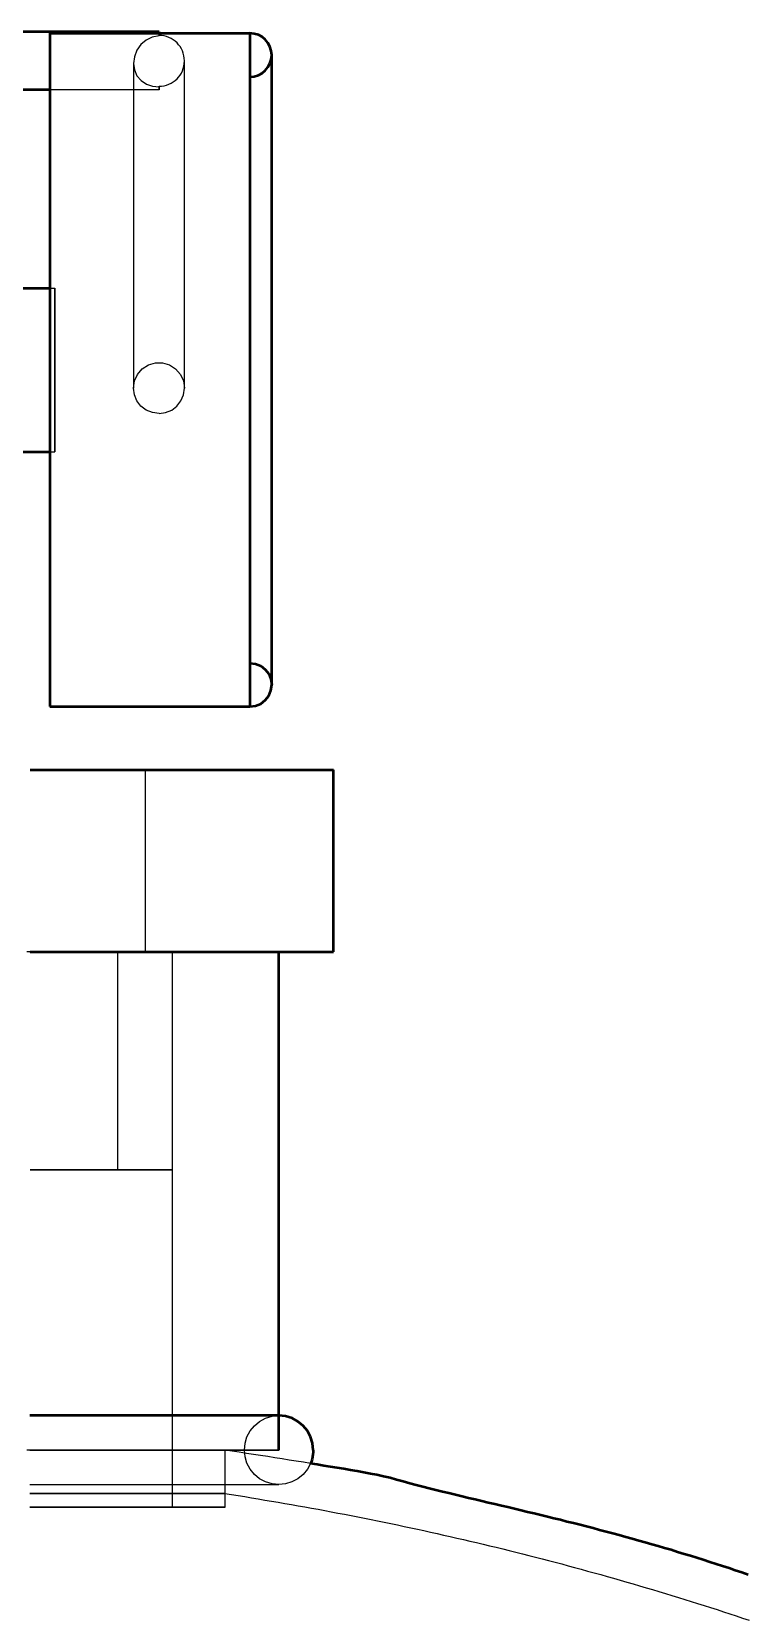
# Model space of a CAD drawing. Header units: millimetres. Extents: x 0 to 594, y 0 to 420.
# Drawn here: x 211.46 to 216.76, y 347.31 to 359.11 of the extents above; entities that cross this region are included whole.
import ezdxf

# ---------------------------------------------------------------- set-up
doc = ezdxf.new("R2010")
doc.units = ezdxf.units.MM
doc.linetypes.add('ISO02-TRAZOS', pattern=[3.75, 3, -0.75])
doc.layers.add('01-VISIBLE', color=7, linetype='CONTINUOUS', lineweight=50)
doc.layers.add('02-OCULTA', color=4, linetype='ISO02-TRAZOS', lineweight=25)

msp = doc.modelspace()

# ---------------------------------------------------------------- linework, layer by layer
at = {"layer": '01-VISIBLE'}
for p, q in [((212.41, 359.107), (211.33, 359.107)), ((211.6, 359.096), (213.085, 359.096)), ((211.6, 358.675), (210.79, 358.675)), ((210.79, 357.204), (211.6, 357.204)), ((210.79, 355.989), (211.6, 355.989)), ((211.6, 354.096), (213.085, 354.096)), ((213.705, 352.276), (213.705, 353.626)), ((213.3, 348.576), (213.3, 352.276))]:
    msp.add_line(p, q, dxfattribs=at)
for points in [[(211.6, 359.096), (211.6, 359.046), (211.6, 358.996), (211.6, 358.946), (211.6, 358.896), (211.6, 358.846), (211.6, 358.796), (211.6, 358.746), (211.6, 358.696), (211.6, 358.646), (211.6, 358.596), (211.6, 358.546), (211.6, 358.496), (211.6, 358.446), (211.6, 358.396), (211.6, 358.346), (211.6, 358.296), (211.6, 358.246), (211.6, 358.196), (211.6, 358.146), (211.6, 358.096), (211.6, 358.046), (211.6, 357.996), (211.6, 357.946), (211.6, 357.896), (211.6, 357.846), (211.6, 357.796), (211.6, 357.746), (211.6, 357.696), (211.6, 357.646), (211.6, 357.596), (211.6, 357.546), (211.6, 357.496), (211.6, 357.446), (211.6, 357.396), (211.6, 357.346), (211.6, 357.296), (211.6, 357.246), (211.6, 357.196), (211.6, 357.146), (211.6, 357.096), (211.6, 357.046), (211.6, 356.996), (211.6, 356.946), (211.6, 356.896), (211.6, 356.846), (211.6, 356.796), (211.6, 356.746), (211.6, 356.696), (211.6, 356.646), (211.6, 356.596), (211.6, 356.546), (211.6, 356.496), (211.6, 356.446), (211.6, 356.396), (211.6, 356.346), (211.6, 356.296), (211.6, 356.246), (211.6, 356.196), (211.6, 356.146), (211.6, 356.096), (211.6, 356.046), (211.6, 355.996), (211.6, 355.946), (211.6, 355.896), (211.6, 355.846), (211.6, 355.796), (211.6, 355.746), (211.6, 355.696), (211.6, 355.646), (211.6, 355.596), (211.6, 355.546), (211.6, 355.496), (211.6, 355.446), (211.6, 355.396), (211.6, 355.346), (211.6, 355.296), (211.6, 355.246), (211.6, 355.196), (211.6, 355.146), (211.6, 355.096), (211.6, 355.046), (211.6, 354.996), (211.6, 354.946), (211.6, 354.896), (211.6, 354.846), (211.6, 354.796), (211.6, 354.746), (211.6, 354.696), (211.6, 354.646), (211.6, 354.596), (211.6, 354.546), (211.6, 354.496), (211.6, 354.446), (211.6, 354.396), (211.6, 354.346), (211.6, 354.296), (211.6, 354.246), (211.6, 354.196), (211.6, 354.146), (211.6, 354.096)], [(212.41, 359.096), (212.41, 359.098), (212.41, 359.1), (212.41, 359.102), (212.41, 359.103), (212.41, 359.105), (212.41, 359.107)], [(212.41, 359.107), (212.41, 359.105), (212.41, 359.103), (212.41, 359.102), (212.41, 359.1), (212.41, 359.098), (212.41, 359.096)], [(213.085, 359.096), (213.085, 359.046), (213.085, 358.996), (213.085, 358.946), (213.085, 358.896), (213.085, 358.846), (213.085, 358.796), (213.085, 358.746), (213.085, 358.696), (213.085, 358.646), (213.085, 358.596), (213.085, 358.546), (213.085, 358.496), (213.085, 358.446), (213.085, 358.396), (213.085, 358.346), (213.085, 358.296), (213.085, 358.246), (213.085, 358.196), (213.085, 358.146), (213.085, 358.096), (213.085, 358.046), (213.085, 357.996), (213.085, 357.946), (213.085, 357.896), (213.085, 357.846), (213.085, 357.796), (213.085, 357.746), (213.085, 357.696), (213.085, 357.646), (213.085, 357.596), (213.085, 357.546), (213.085, 357.496), (213.085, 357.446), (213.085, 357.396), (213.085, 357.346), (213.085, 357.296), (213.085, 357.246), (213.085, 357.196), (213.085, 357.146), (213.085, 357.096), (213.085, 357.046), (213.085, 356.996), (213.085, 356.946), (213.085, 356.896), (213.085, 356.846), (213.085, 356.796), (213.085, 356.746), (213.085, 356.696), (213.085, 356.646), (213.085, 356.596), (213.085, 356.546), (213.085, 356.496), (213.085, 356.446), (213.085, 356.396), (213.085, 356.346), (213.085, 356.296), (213.085, 356.246), (213.085, 356.196), (213.085, 356.146), (213.085, 356.096), (213.085, 356.046), (213.085, 355.996), (213.085, 355.946), (213.085, 355.896), (213.085, 355.846), (213.085, 355.796), (213.085, 355.746), (213.085, 355.696), (213.085, 355.646), (213.085, 355.596), (213.085, 355.546), (213.085, 355.496), (213.085, 355.446), (213.085, 355.396), (213.085, 355.346), (213.085, 355.296), (213.085, 355.246), (213.085, 355.196), (213.085, 355.146), (213.085, 355.096), (213.085, 355.046), (213.085, 354.996), (213.085, 354.946), (213.085, 354.896), (213.085, 354.846), (213.085, 354.796), (213.085, 354.746), (213.085, 354.696), (213.085, 354.646), (213.085, 354.596), (213.085, 354.546), (213.085, 354.496), (213.085, 354.446), (213.085, 354.396), (213.085, 354.346), (213.085, 354.296), (213.085, 354.246), (213.085, 354.196), (213.085, 354.146), (213.085, 354.096)], [(213.247, 354.258), (213.247, 354.308), (213.247, 354.359), (213.247, 354.409), (213.247, 354.459), (213.247, 354.509), (213.247, 354.56), (213.247, 354.61), (213.247, 354.66), (213.247, 354.711), (213.247, 354.761), (213.247, 354.811), (213.247, 354.861), (213.247, 354.912), (213.247, 354.962), (213.247, 355.012), (213.247, 355.063), (213.247, 355.113), (213.247, 355.163), (213.247, 355.213), (213.247, 355.264), (213.247, 355.314), (213.247, 355.364), (213.247, 355.415), (213.247, 355.465), (213.247, 355.515), (213.247, 355.565), (213.247, 355.616), (213.247, 355.666), (213.247, 355.716), (213.247, 355.766), (213.247, 355.817), (213.247, 355.867), (213.247, 355.917), (213.247, 355.968), (213.247, 356.018), (213.247, 356.068), (213.247, 356.118), (213.247, 356.169), (213.247, 356.219), (213.247, 356.269), (213.247, 356.32), (213.247, 356.37), (213.247, 356.42), (213.247, 356.47), (213.247, 356.521), (213.247, 356.571), (213.247, 356.621), (213.247, 356.672), (213.247, 356.722), (213.247, 356.772), (213.247, 356.822), (213.247, 356.873), (213.247, 356.923), (213.247, 356.973), (213.247, 357.023), (213.247, 357.074), (213.247, 357.124), (213.247, 357.174), (213.247, 357.225), (213.247, 357.275), (213.247, 357.325), (213.247, 357.375), (213.247, 357.426), (213.247, 357.476), (213.247, 357.526), (213.247, 357.577), (213.247, 357.627), (213.247, 357.677), (213.247, 357.727), (213.247, 357.778), (213.247, 357.828), (213.247, 357.878), (213.247, 357.928), (213.247, 357.979), (213.247, 358.029), (213.247, 358.079), (213.247, 358.13), (213.247, 358.18), (213.247, 358.23), (213.247, 358.28), (213.247, 358.331), (213.247, 358.381), (213.247, 358.431), (213.247, 358.482), (213.247, 358.532), (213.247, 358.582), (213.247, 358.632), (213.247, 358.683), (213.247, 358.733), (213.247, 358.783), (213.247, 358.834), (213.247, 358.884), (213.247, 358.934)], [(213.247, 354.258), (213.247, 354.308), (213.247, 354.359), (213.247, 354.409), (213.247, 354.459), (213.247, 354.509), (213.247, 354.56), (213.247, 354.61), (213.247, 354.66), (213.247, 354.711), (213.247, 354.761), (213.247, 354.811), (213.247, 354.861), (213.247, 354.912), (213.247, 354.962), (213.247, 355.012), (213.247, 355.063), (213.247, 355.113), (213.247, 355.163), (213.247, 355.213), (213.247, 355.264), (213.247, 355.314), (213.247, 355.364), (213.247, 355.415), (213.247, 355.465), (213.247, 355.515), (213.247, 355.565), (213.247, 355.616), (213.247, 355.666), (213.247, 355.716), (213.247, 355.766), (213.247, 355.817), (213.247, 355.867), (213.247, 355.917), (213.247, 355.968), (213.247, 356.018), (213.247, 356.068), (213.247, 356.118), (213.247, 356.169), (213.247, 356.219), (213.247, 356.269), (213.247, 356.32), (213.247, 356.37), (213.247, 356.42), (213.247, 356.47), (213.247, 356.521), (213.247, 356.571), (213.247, 356.621), (213.247, 356.672), (213.247, 356.722), (213.247, 356.772), (213.247, 356.822), (213.247, 356.873), (213.247, 356.923), (213.247, 356.973), (213.247, 357.023), (213.247, 357.074), (213.247, 357.124), (213.247, 357.174), (213.247, 357.225), (213.247, 357.275), (213.247, 357.325), (213.247, 357.375), (213.247, 357.426), (213.247, 357.476), (213.247, 357.526), (213.247, 357.577), (213.247, 357.627), (213.247, 357.677), (213.247, 357.727), (213.247, 357.778), (213.247, 357.828), (213.247, 357.878), (213.247, 357.928), (213.247, 357.979), (213.247, 358.029), (213.247, 358.079), (213.247, 358.13), (213.247, 358.18), (213.247, 358.23), (213.247, 358.28), (213.247, 358.331), (213.247, 358.381), (213.247, 358.431), (213.247, 358.482), (213.247, 358.532), (213.247, 358.582), (213.247, 358.632), (213.247, 358.683), (213.247, 358.733), (213.247, 358.783), (213.247, 358.834), (213.247, 358.884), (213.247, 358.934)], [(213.085, 354.42), (213.127, 354.415), (213.166, 354.398), (213.199, 354.373), (213.225, 354.339), (213.241, 354.3), (213.247, 354.258)], [(213.085, 354.096), (213.127, 354.102), (213.166, 354.118), (213.199, 354.144), (213.225, 354.177), (213.241, 354.216), (213.247, 354.258)], [(211.452, 353.626), (211.502, 353.626), (211.552, 353.626), (211.602, 353.626), (211.652, 353.626), (211.702, 353.626), (211.752, 353.626), (211.802, 353.626), (211.852, 353.626), (211.902, 353.626), (211.952, 353.626), (212.002, 353.626), (212.052, 353.626), (212.102, 353.626), (212.153, 353.626), (212.203, 353.626), (212.253, 353.626), (212.303, 353.626), (212.353, 353.626), (212.403, 353.626), (212.453, 353.626), (212.503, 353.626), (212.553, 353.626), (212.603, 353.626), (212.653, 353.626), (212.703, 353.626), (212.753, 353.626), (212.803, 353.626), (212.854, 353.626), (212.904, 353.626), (212.954, 353.626), (213.004, 353.626), (213.054, 353.626), (213.104, 353.626), (213.154, 353.626), (213.204, 353.626), (213.254, 353.626), (213.304, 353.626), (213.354, 353.626), (213.404, 353.626), (213.454, 353.626), (213.504, 353.626), (213.555, 353.626), (213.605, 353.626), (213.655, 353.626), (213.705, 353.626)], [(211.452, 352.276), (211.502, 352.276), (211.552, 352.276), (211.602, 352.276), (211.652, 352.276), (211.702, 352.276), (211.752, 352.276), (211.802, 352.276), (211.852, 352.276), (211.902, 352.276), (211.952, 352.276), (212.002, 352.276), (212.052, 352.276), (212.102, 352.276), (212.153, 352.276), (212.203, 352.276), (212.253, 352.276), (212.303, 352.276), (212.353, 352.276), (212.403, 352.276), (212.453, 352.276), (212.503, 352.276), (212.553, 352.276), (212.603, 352.276), (212.653, 352.276), (212.703, 352.276), (212.753, 352.276), (212.803, 352.276), (212.854, 352.276), (212.904, 352.276), (212.954, 352.276), (213.004, 352.276), (213.054, 352.276), (213.104, 352.276), (213.154, 352.276), (213.204, 352.276), (213.254, 352.276), (213.304, 352.276), (213.354, 352.276), (213.404, 352.276), (213.454, 352.276), (213.504, 352.276), (213.555, 352.276), (213.605, 352.276), (213.655, 352.276), (213.705, 352.276)], [(213.3, 348.832), (213.25, 348.832), (213.2, 348.832), (213.15, 348.832), (213.1, 348.832), (213.05, 348.832), (213, 348.832), (212.95, 348.832), (212.9, 348.832), (212.85, 348.832), (212.8, 348.832), (212.75, 348.832), (212.7, 348.832), (212.65, 348.832), (212.6, 348.832), (212.55, 348.832), (212.5, 348.832), (212.45, 348.832), (212.4, 348.832), (212.35, 348.832), (212.3, 348.832), (212.25, 348.832), (212.2, 348.832), (212.15, 348.832), (212.1, 348.832), (212.05, 348.832), (212, 348.832), (211.95, 348.832), (211.9, 348.832), (211.85, 348.832), (211.8, 348.832), (211.75, 348.832), (211.7, 348.832), (211.65, 348.832), (211.6, 348.832), (211.55, 348.832), (211.5, 348.832), (211.45, 348.832)], [(213.556, 348.576), (213.551, 348.626), (213.536, 348.674), (213.513, 348.718), (213.481, 348.757), (213.442, 348.789), (213.398, 348.813), (213.35, 348.827), (213.3, 348.832)], [(213.556, 348.576), (213.555, 348.559), (213.553, 348.542), (213.551, 348.525), (213.547, 348.509), (213.542, 348.492), (213.536, 348.476)], [(216.786, 347.65), (216.739, 347.666), (216.691, 347.682), (216.644, 347.698), (216.596, 347.713), (216.549, 347.729), (216.501, 347.744), (216.453, 347.76), (216.406, 347.775), (216.358, 347.79), (216.31, 347.804), (216.262, 347.819), (216.214, 347.834), (216.166, 347.848), (216.118, 347.862), (216.07, 347.876), (216.022, 347.89), (215.973, 347.903), (215.925, 347.917), (215.877, 347.93), (215.828, 347.944), (215.78, 347.957), (215.732, 347.97), (215.683, 347.982), (215.635, 347.995), (215.586, 348.008), (215.538, 348.02), (215.489, 348.032), (215.44, 348.044), (215.392, 348.057), (215.343, 348.069), (215.295, 348.081), (215.246, 348.092), (215.197, 348.104), (215.148, 348.116), (215.1, 348.128), (215.051, 348.139), (215.002, 348.151), (214.953, 348.162), (214.905, 348.174), (214.856, 348.185), (214.807, 348.197), (214.758, 348.208), (214.71, 348.22), (214.661, 348.232), (214.612, 348.243), (214.563, 348.255), (214.515, 348.267), (214.466, 348.278), (214.417, 348.29), (214.369, 348.302), (214.32, 348.315), (214.272, 348.328), (214.224, 348.342), (214.175, 348.356), (214.127, 348.369), (214.078, 348.38), (214.029, 348.391), (213.98, 348.4), (213.931, 348.41), (213.881, 348.419), (213.832, 348.427), (213.783, 348.436), (213.733, 348.444), (213.684, 348.452), (213.634, 348.46), (213.585, 348.468), (213.536, 348.476)]]:
    msp.add_lwpolyline(points, dxfattribs=at)
msp.add_arc((213.085, 358.934), 0.162, -90, 90, dxfattribs=at)
at = {"layer": '02-OCULTA'}
for p, q in [((212.41, 358.675), (211.6, 358.675)), ((211.6, 357.204), (211.635, 357.204)), ((211.6, 355.989), (211.635, 355.989)), ((212.31, 352.276), (212.31, 353.626)), ((212.105, 350.656), (212.105, 352.276)), ((212.51, 348.153), (212.51, 352.276)), ((212.51, 350.656), (212.51, 352.276)), ((212.9, 348.576), (212.9, 348.253)), ((212.901, 348.153), (212.901, 348.576))]:
    msp.add_line(p, q, dxfattribs=at)
for points in [[(211.6, 354.096), (211.6, 354.146), (211.6, 354.196), (211.6, 354.246), (211.6, 354.296), (211.6, 354.346), (211.6, 354.396), (211.6, 354.446), (211.6, 354.496), (211.6, 354.546), (211.6, 354.596), (211.6, 354.646), (211.6, 354.696), (211.6, 354.746), (211.6, 354.796), (211.6, 354.846), (211.6, 354.896), (211.6, 354.946), (211.6, 354.996), (211.6, 355.046), (211.6, 355.096), (211.6, 355.146), (211.6, 355.196), (211.6, 355.246), (211.6, 355.296), (211.6, 355.346), (211.6, 355.396), (211.6, 355.446), (211.6, 355.496), (211.6, 355.546), (211.6, 355.596), (211.6, 355.646), (211.6, 355.696), (211.6, 355.746), (211.6, 355.796), (211.6, 355.846), (211.6, 355.896), (211.6, 355.946), (211.6, 355.996), (211.6, 356.046), (211.6, 356.096), (211.6, 356.146), (211.6, 356.196), (211.6, 356.246), (211.6, 356.296), (211.6, 356.346), (211.6, 356.396), (211.6, 356.446), (211.6, 356.496), (211.6, 356.546), (211.6, 356.596), (211.6, 356.646), (211.6, 356.696), (211.6, 356.746), (211.6, 356.796), (211.6, 356.846), (211.6, 356.896), (211.6, 356.946), (211.6, 356.996), (211.6, 357.046), (211.6, 357.096), (211.6, 357.146), (211.6, 357.196), (211.6, 357.246), (211.6, 357.296), (211.6, 357.346), (211.6, 357.396), (211.6, 357.446), (211.6, 357.496), (211.6, 357.546), (211.6, 357.596), (211.6, 357.646), (211.6, 357.696), (211.6, 357.746), (211.6, 357.796), (211.6, 357.846), (211.6, 357.896), (211.6, 357.946), (211.6, 357.996), (211.6, 358.046), (211.6, 358.096), (211.6, 358.146), (211.6, 358.196), (211.6, 358.246), (211.6, 358.296), (211.6, 358.346), (211.6, 358.396), (211.6, 358.446), (211.6, 358.496), (211.6, 358.546), (211.6, 358.596), (211.6, 358.646), (211.6, 358.696), (211.6, 358.746), (211.6, 358.796), (211.6, 358.846), (211.6, 358.896), (211.6, 358.946), (211.6, 358.996), (211.6, 359.046), (211.6, 359.096)], [(212.41, 359.076), (212.359, 359.068), (212.314, 359.045), (212.275, 359.012), (212.246, 358.97), (212.227, 358.922), (212.221, 358.872)], [(212.41, 359.076), (212.359, 359.068), (212.314, 359.045), (212.275, 359.012), (212.246, 358.97), (212.227, 358.922), (212.221, 358.872)], [(212.41, 359.076), (212.41, 359.079), (212.41, 359.082), (212.41, 359.086), (212.41, 359.089), (212.41, 359.093), (212.41, 359.096)], [(212.41, 359.096), (212.41, 359.093), (212.41, 359.089), (212.41, 359.086), (212.41, 359.082), (212.41, 359.079), (212.41, 359.076)], [(212.41, 359.076), (212.41, 359.076), (212.41, 359.077), (212.41, 359.078), (212.41, 359.079), (212.41, 359.079), (212.41, 359.08)], [(212.41, 359.08), (212.41, 359.079), (212.41, 359.079), (212.41, 359.078), (212.41, 359.077), (212.41, 359.076), (212.41, 359.076)], [(213.085, 354.096), (213.085, 354.146), (213.085, 354.196), (213.085, 354.246), (213.085, 354.296), (213.085, 354.346), (213.085, 354.396), (213.085, 354.446), (213.085, 354.496), (213.085, 354.546), (213.085, 354.596), (213.085, 354.646), (213.085, 354.696), (213.085, 354.746), (213.085, 354.796), (213.085, 354.846), (213.085, 354.896), (213.085, 354.946), (213.085, 354.996), (213.085, 355.046), (213.085, 355.096), (213.085, 355.146), (213.085, 355.196), (213.085, 355.246), (213.085, 355.296), (213.085, 355.346), (213.085, 355.396), (213.085, 355.446), (213.085, 355.496), (213.085, 355.546), (213.085, 355.596), (213.085, 355.646), (213.085, 355.696), (213.085, 355.746), (213.085, 355.796), (213.085, 355.846), (213.085, 355.896), (213.085, 355.946), (213.085, 355.996), (213.085, 356.046), (213.085, 356.096), (213.085, 356.146), (213.085, 356.196), (213.085, 356.246), (213.085, 356.296), (213.085, 356.346), (213.085, 356.396), (213.085, 356.446), (213.085, 356.496), (213.085, 356.546), (213.085, 356.596), (213.085, 356.646), (213.085, 356.696), (213.085, 356.746), (213.085, 356.796), (213.085, 356.846), (213.085, 356.896), (213.085, 356.946), (213.085, 356.996), (213.085, 357.046), (213.085, 357.096), (213.085, 357.146), (213.085, 357.196), (213.085, 357.246), (213.085, 357.296), (213.085, 357.346), (213.085, 357.396), (213.085, 357.446), (213.085, 357.496), (213.085, 357.546), (213.085, 357.596), (213.085, 357.646), (213.085, 357.696), (213.085, 357.746), (213.085, 357.796), (213.085, 357.846), (213.085, 357.896), (213.085, 357.946), (213.085, 357.996), (213.085, 358.046), (213.085, 358.096), (213.085, 358.146), (213.085, 358.196), (213.085, 358.246), (213.085, 358.296), (213.085, 358.346), (213.085, 358.396), (213.085, 358.446), (213.085, 358.496), (213.085, 358.546), (213.085, 358.596), (213.085, 358.646), (213.085, 358.696), (213.085, 358.746), (213.085, 358.796), (213.085, 358.846), (213.085, 358.896), (213.085, 358.946), (213.085, 358.996), (213.085, 359.046), (213.085, 359.096)], [(212.221, 358.872), (212.227, 358.825), (212.246, 358.781), (212.277, 358.745), (212.317, 358.718), (212.362, 358.703), (212.41, 358.698)], [(212.221, 358.872), (212.227, 358.825), (212.246, 358.781), (212.277, 358.745), (212.317, 358.718), (212.362, 358.703), (212.41, 358.698)], [(212.221, 358.872), (212.221, 358.822), (212.221, 358.771), (212.221, 358.721), (212.221, 358.671), (212.221, 358.621), (212.221, 358.571), (212.221, 358.52), (212.221, 358.47), (212.221, 358.42), (212.221, 358.37), (212.221, 358.319), (212.221, 358.269), (212.221, 358.219), (212.221, 358.169), (212.221, 358.119), (212.221, 358.068), (212.221, 358.018), (212.221, 357.968), (212.221, 357.918), (212.221, 357.867), (212.221, 357.817), (212.221, 357.767), (212.221, 357.717), (212.221, 357.666), (212.221, 357.616), (212.221, 357.566), (212.221, 357.516), (212.221, 357.466), (212.221, 357.415), (212.221, 357.365), (212.221, 357.315), (212.221, 357.265), (212.221, 357.214), (212.221, 357.164), (212.221, 357.114), (212.221, 357.064), (212.221, 357.014), (212.221, 356.963), (212.221, 356.913), (212.221, 356.863), (212.221, 356.813), (212.221, 356.762), (212.221, 356.712), (212.221, 356.662), (212.221, 356.612), (212.221, 356.562), (212.221, 356.511), (212.221, 356.461)], [(212.221, 358.872), (212.221, 358.822), (212.221, 358.771), (212.221, 358.721), (212.221, 358.671), (212.221, 358.621), (212.221, 358.571), (212.221, 358.52), (212.221, 358.47), (212.221, 358.42), (212.221, 358.37), (212.221, 358.319), (212.221, 358.269), (212.221, 358.219), (212.221, 358.169), (212.221, 358.119), (212.221, 358.068), (212.221, 358.018), (212.221, 357.968), (212.221, 357.918), (212.221, 357.867), (212.221, 357.817), (212.221, 357.767), (212.221, 357.717), (212.221, 357.666), (212.221, 357.616), (212.221, 357.566), (212.221, 357.516), (212.221, 357.466), (212.221, 357.415), (212.221, 357.365), (212.221, 357.315), (212.221, 357.265), (212.221, 357.214), (212.221, 357.164), (212.221, 357.114), (212.221, 357.064), (212.221, 357.014), (212.221, 356.963), (212.221, 356.913), (212.221, 356.863), (212.221, 356.813), (212.221, 356.762), (212.221, 356.712), (212.221, 356.662), (212.221, 356.612), (212.221, 356.562), (212.221, 356.511), (212.221, 356.461)], [(212.599, 356.461), (212.599, 356.512), (212.599, 356.562), (212.599, 356.613), (212.599, 356.664), (212.599, 356.714), (212.599, 356.765), (212.599, 356.815), (212.599, 356.866), (212.599, 356.917), (212.599, 356.967), (212.599, 357.018), (212.599, 357.069), (212.599, 357.119), (212.599, 357.17), (212.599, 357.22), (212.599, 357.271), (212.599, 357.322), (212.599, 357.372), (212.599, 357.423), (212.599, 357.474), (212.599, 357.524), (212.599, 357.575), (212.599, 357.625), (212.599, 357.676), (212.599, 357.727), (212.599, 357.777), (212.599, 357.828), (212.599, 357.879), (212.599, 357.929), (212.599, 357.98), (212.599, 358.03), (212.599, 358.081), (212.599, 358.132), (212.599, 358.182), (212.599, 358.233), (212.599, 358.284), (212.599, 358.334), (212.599, 358.385), (212.599, 358.435), (212.599, 358.486), (212.599, 358.537), (212.599, 358.587), (212.599, 358.638), (212.599, 358.689), (212.599, 358.739), (212.599, 358.79), (212.599, 358.84), (212.599, 358.891)], [(212.599, 356.461), (212.599, 356.512), (212.599, 356.562), (212.599, 356.613), (212.599, 356.664), (212.599, 356.714), (212.599, 356.765), (212.599, 356.815), (212.599, 356.866), (212.599, 356.917), (212.599, 356.967), (212.599, 357.018), (212.599, 357.069), (212.599, 357.119), (212.599, 357.17), (212.599, 357.22), (212.599, 357.271), (212.599, 357.322), (212.599, 357.372), (212.599, 357.423), (212.599, 357.474), (212.599, 357.524), (212.599, 357.575), (212.599, 357.625), (212.599, 357.676), (212.599, 357.727), (212.599, 357.777), (212.599, 357.828), (212.599, 357.879), (212.599, 357.929), (212.599, 357.98), (212.599, 358.03), (212.599, 358.081), (212.599, 358.132), (212.599, 358.182), (212.599, 358.233), (212.599, 358.284), (212.599, 358.334), (212.599, 358.385), (212.599, 358.435), (212.599, 358.486), (212.599, 358.537), (212.599, 358.587), (212.599, 358.638), (212.599, 358.689), (212.599, 358.739), (212.599, 358.79), (212.599, 358.84), (212.599, 358.891)], [(212.41, 358.698), (212.41, 358.698), (212.41, 358.699), (212.41, 358.7), (212.41, 358.701), (212.41, 358.701), (212.41, 358.702)], [(212.41, 358.702), (212.41, 358.701), (212.41, 358.701), (212.41, 358.7), (212.41, 358.699), (212.41, 358.698), (212.41, 358.698)], [(212.41, 358.698), (212.41, 358.694), (212.41, 358.69), (212.41, 358.686), (212.41, 358.683), (212.41, 358.679), (212.41, 358.675)], [(212.41, 358.675), (212.41, 358.679), (212.41, 358.683), (212.41, 358.686), (212.41, 358.69), (212.41, 358.694), (212.41, 358.698)], [(213.085, 358.772), (213.085, 358.722), (213.085, 358.672), (213.085, 358.622), (213.085, 358.572), (213.085, 358.522), (213.085, 358.472), (213.085, 358.422), (213.085, 358.372), (213.085, 358.322), (213.085, 358.272), (213.085, 358.222), (213.085, 358.172), (213.085, 358.122), (213.085, 358.072), (213.085, 358.022), (213.085, 357.972), (213.085, 357.922), (213.085, 357.872), (213.085, 357.822), (213.085, 357.772), (213.085, 357.722), (213.085, 357.672), (213.085, 357.622), (213.085, 357.572), (213.085, 357.522), (213.085, 357.471), (213.085, 357.421), (213.085, 357.371), (213.085, 357.321), (213.085, 357.271), (213.085, 357.221), (213.085, 357.171), (213.085, 357.121), (213.085, 357.071), (213.085, 357.021), (213.085, 356.971), (213.085, 356.921), (213.085, 356.871), (213.085, 356.821), (213.085, 356.771), (213.085, 356.721), (213.085, 356.671), (213.085, 356.621), (213.085, 356.571), (213.085, 356.521), (213.085, 356.471), (213.085, 356.421), (213.085, 356.371), (213.085, 356.321), (213.085, 356.271), (213.085, 356.221), (213.085, 356.171), (213.085, 356.121), (213.085, 356.071), (213.085, 356.021), (213.085, 355.971), (213.085, 355.921), (213.085, 355.871), (213.085, 355.821), (213.085, 355.771), (213.085, 355.721), (213.085, 355.671), (213.085, 355.621), (213.085, 355.571), (213.085, 355.521), (213.085, 355.471), (213.085, 355.421), (213.085, 355.371), (213.085, 355.321), (213.085, 355.27), (213.085, 355.22), (213.085, 355.17), (213.085, 355.12), (213.085, 355.07), (213.085, 355.02), (213.085, 354.97), (213.085, 354.92), (213.085, 354.87), (213.085, 354.82), (213.085, 354.77), (213.085, 354.72), (213.085, 354.67), (213.085, 354.62), (213.085, 354.57), (213.085, 354.52), (213.085, 354.47), (213.085, 354.42)], [(213.085, 354.42), (213.085, 354.47), (213.085, 354.52), (213.085, 354.57), (213.085, 354.62), (213.085, 354.67), (213.085, 354.72), (213.085, 354.77), (213.085, 354.82), (213.085, 354.87), (213.085, 354.92), (213.085, 354.97), (213.085, 355.02), (213.085, 355.07), (213.085, 355.12), (213.085, 355.17), (213.085, 355.22), (213.085, 355.27), (213.085, 355.321), (213.085, 355.371), (213.085, 355.421), (213.085, 355.471), (213.085, 355.521), (213.085, 355.571), (213.085, 355.621), (213.085, 355.671), (213.085, 355.721), (213.085, 355.771), (213.085, 355.821), (213.085, 355.871), (213.085, 355.921), (213.085, 355.971), (213.085, 356.021), (213.085, 356.071), (213.085, 356.121), (213.085, 356.171), (213.085, 356.221), (213.085, 356.271), (213.085, 356.321), (213.085, 356.371), (213.085, 356.421), (213.085, 356.471), (213.085, 356.521), (213.085, 356.571), (213.085, 356.621), (213.085, 356.671), (213.085, 356.721), (213.085, 356.771), (213.085, 356.821), (213.085, 356.871), (213.085, 356.921), (213.085, 356.971), (213.085, 357.021), (213.085, 357.071), (213.085, 357.121), (213.085, 357.171), (213.085, 357.221), (213.085, 357.271), (213.085, 357.321), (213.085, 357.371), (213.085, 357.421), (213.085, 357.471), (213.085, 357.522), (213.085, 357.572), (213.085, 357.622), (213.085, 357.672), (213.085, 357.722), (213.085, 357.772), (213.085, 357.822), (213.085, 357.872), (213.085, 357.922), (213.085, 357.972), (213.085, 358.022), (213.085, 358.072), (213.085, 358.122), (213.085, 358.172), (213.085, 358.222), (213.085, 358.272), (213.085, 358.322), (213.085, 358.372), (213.085, 358.422), (213.085, 358.472), (213.085, 358.522), (213.085, 358.572), (213.085, 358.622), (213.085, 358.672), (213.085, 358.722), (213.085, 358.772)], [(211.635, 355.989), (211.635, 356.039), (211.635, 356.09), (211.635, 356.14), (211.635, 356.191), (211.635, 356.242), (211.635, 356.292), (211.635, 356.343), (211.635, 356.394), (211.635, 356.444), (211.635, 356.495), (211.635, 356.545), (211.635, 356.596), (211.635, 356.647), (211.635, 356.697), (211.635, 356.748), (211.635, 356.799), (211.635, 356.849), (211.635, 356.9), (211.635, 356.95), (211.635, 357.001), (211.635, 357.052), (211.635, 357.102), (211.635, 357.153), (211.635, 357.204)], [(211.635, 357.204), (211.635, 357.153), (211.635, 357.102), (211.635, 357.052), (211.635, 357.001), (211.635, 356.95), (211.635, 356.9), (211.635, 356.849), (211.635, 356.799), (211.635, 356.748), (211.635, 356.697), (211.635, 356.647), (211.635, 356.596), (211.635, 356.545), (211.635, 356.495), (211.635, 356.444), (211.635, 356.394), (211.635, 356.343), (211.635, 356.292), (211.635, 356.242), (211.635, 356.191), (211.635, 356.14), (211.635, 356.09), (211.635, 356.039), (211.635, 355.989)], [(212.221, 356.461), (212.228, 356.514), (212.251, 356.563), (212.286, 356.604), (212.331, 356.633), (212.383, 356.648), (212.437, 356.648), (212.488, 356.633), (212.533, 356.604), (212.569, 356.563), (212.591, 356.514), (212.599, 356.461)], [(212.41, 356.272), (212.361, 356.279), (212.315, 356.297), (212.276, 356.327), (212.246, 356.367), (212.227, 356.412), (212.221, 356.461)], [(212.41, 356.272), (212.459, 356.279), (212.504, 356.297), (212.543, 356.327), (212.573, 356.367), (212.592, 356.412), (212.599, 356.461)], [(213.705, 353.626), (213.655, 353.626), (213.605, 353.626), (213.555, 353.626), (213.505, 353.626), (213.454, 353.626), (213.404, 353.626), (213.354, 353.626), (213.304, 353.626), (213.254, 353.626), (213.204, 353.626), (213.154, 353.626), (213.104, 353.626), (213.054, 353.626), (213.004, 353.626), (212.954, 353.626), (212.904, 353.626), (212.854, 353.626), (212.804, 353.626), (212.754, 353.626), (212.704, 353.626), (212.654, 353.626), (212.604, 353.626), (212.554, 353.626), (212.503, 353.626), (212.453, 353.626), (212.403, 353.626), (212.353, 353.626), (212.303, 353.626), (212.253, 353.626), (212.203, 353.626), (212.153, 353.626), (212.103, 353.626), (212.053, 353.626), (212.003, 353.626), (211.953, 353.626), (211.903, 353.626), (211.853, 353.626), (211.803, 353.626), (211.753, 353.626), (211.703, 353.626), (211.653, 353.626), (211.603, 353.626), (211.552, 353.626), (211.502, 353.626), (211.452, 353.626)], [(211.457, 353.626), (211.507, 353.626), (211.558, 353.626), (211.608, 353.626), (211.658, 353.626), (211.708, 353.626), (211.758, 353.626), (211.808, 353.626), (211.858, 353.626), (211.909, 353.626), (211.959, 353.626), (212.009, 353.626), (212.059, 353.626), (212.109, 353.626), (212.159, 353.626), (212.209, 353.626), (212.26, 353.626), (212.31, 353.626)], [(212.31, 353.626), (212.26, 353.626), (212.209, 353.626), (212.159, 353.626), (212.109, 353.626), (212.059, 353.626), (212.009, 353.626), (211.959, 353.626), (211.909, 353.626), (211.858, 353.626), (211.808, 353.626), (211.758, 353.626), (211.708, 353.626), (211.658, 353.626), (211.608, 353.626), (211.558, 353.626), (211.507, 353.626), (211.457, 353.626)], [(213.3, 352.276), (213.249, 352.276), (213.199, 352.276), (213.148, 352.276), (213.097, 352.276), (213.047, 352.276), (212.996, 352.276), (212.946, 352.276), (212.895, 352.276), (212.845, 352.276), (212.794, 352.276), (212.743, 352.276), (212.693, 352.276), (212.642, 352.276), (212.592, 352.276), (212.541, 352.276), (212.491, 352.276), (212.44, 352.276), (212.389, 352.276), (212.339, 352.276), (212.288, 352.276), (212.238, 352.276), (212.187, 352.276), (212.136, 352.276), (212.086, 352.276), (212.035, 352.276), (211.985, 352.276), (211.934, 352.276), (211.884, 352.276), (211.833, 352.276), (211.782, 352.276), (211.732, 352.276), (211.681, 352.276), (211.631, 352.276), (211.58, 352.276), (211.53, 352.276), (211.479, 352.276), (211.428, 352.276)], [(211.45, 352.276), (211.5, 352.276), (211.55, 352.276), (211.6, 352.276), (211.65, 352.276), (211.7, 352.276), (211.75, 352.276), (211.8, 352.276), (211.85, 352.276), (211.9, 352.276), (211.95, 352.276), (212, 352.276), (212.05, 352.276), (212.1, 352.276), (212.15, 352.276), (212.2, 352.276), (212.25, 352.276), (212.3, 352.276), (212.35, 352.276), (212.4, 352.276), (212.45, 352.276), (212.5, 352.276), (212.55, 352.276), (212.6, 352.276), (212.65, 352.276), (212.7, 352.276), (212.75, 352.276), (212.8, 352.276), (212.85, 352.276), (212.9, 352.276), (212.95, 352.276), (213, 352.276), (213.05, 352.276), (213.1, 352.276), (213.15, 352.276), (213.2, 352.276), (213.25, 352.276), (213.3, 352.276)], [(213.705, 352.276), (213.655, 352.276), (213.605, 352.276), (213.555, 352.276), (213.505, 352.276), (213.454, 352.276), (213.404, 352.276), (213.354, 352.276), (213.304, 352.276), (213.254, 352.276), (213.204, 352.276), (213.154, 352.276), (213.104, 352.276), (213.054, 352.276), (213.004, 352.276), (212.954, 352.276), (212.904, 352.276), (212.854, 352.276), (212.804, 352.276), (212.754, 352.276), (212.704, 352.276), (212.654, 352.276), (212.604, 352.276), (212.554, 352.276), (212.503, 352.276), (212.453, 352.276), (212.403, 352.276), (212.353, 352.276), (212.303, 352.276), (212.253, 352.276), (212.203, 352.276), (212.153, 352.276), (212.103, 352.276), (212.053, 352.276), (212.003, 352.276), (211.953, 352.276), (211.903, 352.276), (211.853, 352.276), (211.803, 352.276), (211.753, 352.276), (211.703, 352.276), (211.653, 352.276), (211.603, 352.276), (211.552, 352.276), (211.502, 352.276), (211.452, 352.276)], [(211.454, 352.276), (211.504, 352.276), (211.554, 352.276), (211.604, 352.276), (211.654, 352.276), (211.704, 352.276), (211.754, 352.276), (211.804, 352.276), (211.854, 352.276), (211.904, 352.276), (211.954, 352.276), (212.005, 352.276), (212.055, 352.276), (212.105, 352.276)], [(212.105, 352.276), (212.055, 352.276), (212.005, 352.276), (211.954, 352.276), (211.904, 352.276), (211.854, 352.276), (211.804, 352.276), (211.754, 352.276), (211.704, 352.276), (211.654, 352.276), (211.604, 352.276), (211.554, 352.276), (211.504, 352.276), (211.454, 352.276)], [(211.457, 352.276), (211.507, 352.276), (211.557, 352.276), (211.607, 352.276), (211.657, 352.276), (211.707, 352.276), (211.758, 352.276), (211.808, 352.276), (211.858, 352.276), (211.908, 352.276), (211.958, 352.276), (212.008, 352.276), (212.058, 352.276), (212.109, 352.276), (212.159, 352.276), (212.209, 352.276), (212.259, 352.276), (212.309, 352.276), (212.359, 352.276), (212.409, 352.276), (212.46, 352.276), (212.51, 352.276)], [(212.51, 352.276), (212.46, 352.276), (212.409, 352.276), (212.359, 352.276), (212.309, 352.276), (212.259, 352.276), (212.209, 352.276), (212.159, 352.276), (212.109, 352.276), (212.058, 352.276), (212.008, 352.276), (211.958, 352.276), (211.908, 352.276), (211.858, 352.276), (211.808, 352.276), (211.758, 352.276), (211.707, 352.276), (211.657, 352.276), (211.607, 352.276), (211.557, 352.276), (211.507, 352.276), (211.457, 352.276)], [(211.457, 352.276), (211.507, 352.276), (211.558, 352.276), (211.608, 352.276), (211.658, 352.276), (211.708, 352.276), (211.758, 352.276), (211.808, 352.276), (211.858, 352.276), (211.909, 352.276), (211.959, 352.276), (212.009, 352.276), (212.059, 352.276), (212.109, 352.276), (212.159, 352.276), (212.209, 352.276), (212.26, 352.276), (212.31, 352.276)], [(212.31, 352.276), (212.26, 352.276), (212.209, 352.276), (212.159, 352.276), (212.109, 352.276), (212.059, 352.276), (212.009, 352.276), (211.959, 352.276), (211.909, 352.276), (211.858, 352.276), (211.808, 352.276), (211.758, 352.276), (211.708, 352.276), (211.658, 352.276), (211.608, 352.276), (211.558, 352.276), (211.507, 352.276), (211.457, 352.276)], [(211.457, 352.276), (211.507, 352.276), (211.557, 352.276), (211.607, 352.276), (211.657, 352.276), (211.707, 352.276), (211.758, 352.276), (211.808, 352.276), (211.858, 352.276), (211.908, 352.276), (211.958, 352.276), (212.008, 352.276), (212.058, 352.276), (212.109, 352.276), (212.159, 352.276), (212.209, 352.276), (212.259, 352.276), (212.309, 352.276), (212.359, 352.276), (212.409, 352.276), (212.46, 352.276), (212.51, 352.276)], [(212.51, 352.276), (212.46, 352.276), (212.409, 352.276), (212.359, 352.276), (212.309, 352.276), (212.259, 352.276), (212.209, 352.276), (212.159, 352.276), (212.109, 352.276), (212.058, 352.276), (212.008, 352.276), (211.958, 352.276), (211.908, 352.276), (211.858, 352.276), (211.808, 352.276), (211.758, 352.276), (211.707, 352.276), (211.657, 352.276), (211.607, 352.276), (211.557, 352.276), (211.507, 352.276), (211.457, 352.276)], [(211.454, 350.656), (211.504, 350.656), (211.554, 350.656), (211.604, 350.656), (211.654, 350.656), (211.704, 350.656), (211.754, 350.656), (211.804, 350.656), (211.854, 350.656), (211.904, 350.656), (211.954, 350.656), (212.005, 350.656), (212.055, 350.656), (212.105, 350.656)], [(212.105, 350.656), (212.055, 350.656), (212.005, 350.656), (211.954, 350.656), (211.904, 350.656), (211.854, 350.656), (211.804, 350.656), (211.754, 350.656), (211.704, 350.656), (211.654, 350.656), (211.604, 350.656), (211.554, 350.656), (211.504, 350.656), (211.454, 350.656)], [(211.457, 350.656), (211.507, 350.656), (211.557, 350.656), (211.607, 350.656), (211.657, 350.656), (211.707, 350.656), (211.758, 350.656), (211.808, 350.656), (211.858, 350.656), (211.908, 350.656), (211.958, 350.656), (212.008, 350.656), (212.058, 350.656), (212.109, 350.656), (212.159, 350.656), (212.209, 350.656), (212.259, 350.656), (212.309, 350.656), (212.359, 350.656), (212.409, 350.656), (212.46, 350.656), (212.51, 350.656)], [(212.51, 350.656), (212.46, 350.656), (212.409, 350.656), (212.359, 350.656), (212.309, 350.656), (212.259, 350.656), (212.209, 350.656), (212.159, 350.656), (212.109, 350.656), (212.058, 350.656), (212.008, 350.656), (211.958, 350.656), (211.908, 350.656), (211.858, 350.656), (211.808, 350.656), (211.758, 350.656), (211.707, 350.656), (211.657, 350.656), (211.607, 350.656), (211.557, 350.656), (211.507, 350.656), (211.457, 350.656)], [(211.45, 348.832), (211.5, 348.832), (211.55, 348.832), (211.6, 348.832), (211.65, 348.832), (211.7, 348.832), (211.75, 348.832), (211.8, 348.832), (211.85, 348.832), (211.9, 348.832), (211.95, 348.832), (212, 348.832), (212.05, 348.832), (212.1, 348.832), (212.15, 348.832), (212.2, 348.832), (212.25, 348.832), (212.3, 348.832), (212.35, 348.832), (212.4, 348.832), (212.45, 348.832), (212.5, 348.832), (212.55, 348.832), (212.6, 348.832), (212.65, 348.832), (212.7, 348.832), (212.75, 348.832), (212.8, 348.832), (212.85, 348.832), (212.9, 348.832), (212.95, 348.832), (213, 348.832), (213.05, 348.832), (213.1, 348.832), (213.15, 348.832), (213.2, 348.832), (213.25, 348.832), (213.3, 348.832)], [(213.3, 348.32), (213.25, 348.325), (213.202, 348.34), (213.157, 348.363), (213.119, 348.395), (213.087, 348.434), (213.063, 348.478), (213.049, 348.526), (213.044, 348.576), (213.049, 348.626), (213.063, 348.674), (213.087, 348.718), (213.119, 348.757), (213.157, 348.789), (213.202, 348.813), (213.25, 348.827), (213.3, 348.832)], [(213.3, 348.576), (213.249, 348.576), (213.199, 348.576), (213.148, 348.576), (213.097, 348.576), (213.047, 348.576), (212.996, 348.576), (212.946, 348.576), (212.895, 348.576), (212.845, 348.576), (212.794, 348.576), (212.743, 348.576), (212.693, 348.576), (212.642, 348.576), (212.592, 348.576), (212.541, 348.576), (212.491, 348.576), (212.44, 348.576), (212.389, 348.576), (212.339, 348.576), (212.288, 348.576), (212.238, 348.576), (212.187, 348.576), (212.136, 348.576), (212.086, 348.576), (212.035, 348.576), (211.985, 348.576), (211.934, 348.576), (211.884, 348.576), (211.833, 348.576), (211.782, 348.576), (211.732, 348.576), (211.681, 348.576), (211.631, 348.576), (211.58, 348.576), (211.53, 348.576), (211.479, 348.576), (211.428, 348.576)], [(211.45, 348.576), (211.5, 348.576), (211.55, 348.576), (211.6, 348.576), (211.65, 348.576), (211.7, 348.576), (211.75, 348.576), (211.8, 348.576), (211.85, 348.576), (211.9, 348.576), (211.95, 348.576), (212, 348.576), (212.05, 348.576), (212.1, 348.576), (212.15, 348.576), (212.2, 348.576), (212.25, 348.576), (212.3, 348.576), (212.35, 348.576), (212.4, 348.576), (212.45, 348.576), (212.5, 348.576), (212.55, 348.576), (212.6, 348.576), (212.65, 348.576), (212.7, 348.576), (212.75, 348.576), (212.8, 348.576), (212.85, 348.576), (212.9, 348.576)], [(212.9, 348.576), (212.85, 348.576), (212.8, 348.576), (212.75, 348.576), (212.7, 348.576), (212.65, 348.576), (212.6, 348.576), (212.55, 348.576), (212.5, 348.576), (212.45, 348.576), (212.4, 348.576), (212.35, 348.576), (212.3, 348.576), (212.25, 348.576), (212.2, 348.576), (212.15, 348.576), (212.1, 348.576), (212.05, 348.576), (212, 348.576), (211.95, 348.576), (211.9, 348.576), (211.85, 348.576), (211.8, 348.576), (211.75, 348.576), (211.7, 348.576), (211.65, 348.576), (211.6, 348.576), (211.55, 348.576), (211.5, 348.576), (211.45, 348.576)], [(211.45, 348.576), (211.5, 348.576), (211.55, 348.576), (211.6, 348.576), (211.65, 348.576), (211.7, 348.576), (211.75, 348.576), (211.8, 348.576), (211.85, 348.576), (211.9, 348.576), (211.95, 348.576), (212, 348.576), (212.051, 348.576), (212.101, 348.576), (212.151, 348.576), (212.201, 348.576), (212.251, 348.576), (212.301, 348.576), (212.351, 348.576), (212.401, 348.576), (212.451, 348.576), (212.501, 348.576), (212.551, 348.576), (212.601, 348.576), (212.651, 348.576), (212.701, 348.576), (212.751, 348.576), (212.801, 348.576), (212.851, 348.576), (212.901, 348.576)], [(212.901, 348.576), (212.851, 348.576), (212.801, 348.576), (212.751, 348.576), (212.701, 348.576), (212.651, 348.576), (212.601, 348.576), (212.551, 348.576), (212.501, 348.576), (212.451, 348.576), (212.401, 348.576), (212.351, 348.576), (212.301, 348.576), (212.251, 348.576), (212.201, 348.576), (212.151, 348.576), (212.101, 348.576), (212.051, 348.576), (212, 348.576), (211.95, 348.576), (211.9, 348.576), (211.85, 348.576), (211.8, 348.576), (211.75, 348.576), (211.7, 348.576), (211.65, 348.576), (211.6, 348.576), (211.55, 348.576), (211.5, 348.576), (211.45, 348.576)], [(211.45, 348.576), (211.5, 348.576), (211.55, 348.576), (211.6, 348.576), (211.65, 348.576), (211.7, 348.576), (211.75, 348.576), (211.8, 348.576), (211.85, 348.576), (211.9, 348.576), (211.95, 348.576), (212, 348.576), (212.05, 348.576), (212.1, 348.576), (212.15, 348.576), (212.2, 348.576), (212.25, 348.576), (212.3, 348.576), (212.35, 348.576), (212.4, 348.576), (212.45, 348.576), (212.5, 348.576), (212.55, 348.576), (212.6, 348.576), (212.65, 348.576), (212.7, 348.576), (212.75, 348.576), (212.8, 348.576), (212.85, 348.576), (212.9, 348.576), (212.95, 348.576), (213, 348.576), (213.05, 348.576), (213.1, 348.576), (213.15, 348.576), (213.2, 348.576), (213.25, 348.576), (213.3, 348.576)], [(213.536, 348.476), (213.483, 348.485), (213.43, 348.493), (213.377, 348.502), (213.324, 348.51), (213.271, 348.519), (213.218, 348.527), (213.165, 348.535), (213.112, 348.543), (213.059, 348.551), (213.006, 348.56), (212.953, 348.568), (212.9, 348.576)], [(213.536, 348.476), (213.512, 348.433), (213.48, 348.394), (213.441, 348.363), (213.397, 348.339), (213.349, 348.325), (213.3, 348.32)], [(211.45, 348.32), (211.5, 348.32), (211.55, 348.32), (211.6, 348.32), (211.65, 348.32), (211.7, 348.32), (211.75, 348.32), (211.8, 348.32), (211.85, 348.32), (211.9, 348.32), (211.95, 348.32), (212, 348.32), (212.05, 348.32), (212.1, 348.32), (212.15, 348.32), (212.2, 348.32), (212.25, 348.32), (212.3, 348.32), (212.35, 348.32), (212.4, 348.32), (212.45, 348.32), (212.5, 348.32), (212.55, 348.32), (212.6, 348.32), (212.65, 348.32), (212.7, 348.32), (212.75, 348.32), (212.8, 348.32), (212.85, 348.32), (212.9, 348.32), (212.95, 348.32), (213, 348.32), (213.05, 348.32), (213.1, 348.32), (213.15, 348.32), (213.2, 348.32), (213.25, 348.32), (213.3, 348.32)], [(211.45, 348.32), (211.5, 348.32), (211.55, 348.32), (211.6, 348.32), (211.65, 348.32), (211.7, 348.32), (211.75, 348.32), (211.8, 348.32), (211.85, 348.32), (211.9, 348.32), (211.95, 348.32), (212, 348.32), (212.05, 348.32), (212.1, 348.32), (212.15, 348.32), (212.2, 348.32), (212.25, 348.32), (212.3, 348.32), (212.35, 348.32), (212.4, 348.32), (212.45, 348.32), (212.5, 348.32), (212.55, 348.32), (212.6, 348.32), (212.65, 348.32), (212.7, 348.32), (212.75, 348.32), (212.8, 348.32), (212.85, 348.32), (212.9, 348.32), (212.95, 348.32), (213, 348.32), (213.05, 348.32), (213.1, 348.32), (213.15, 348.32), (213.2, 348.32), (213.25, 348.32), (213.3, 348.32)], [(211.45, 348.253), (211.5, 348.253), (211.55, 348.253), (211.6, 348.253), (211.65, 348.253), (211.7, 348.253), (211.75, 348.253), (211.8, 348.253), (211.85, 348.253), (211.9, 348.253), (211.95, 348.253), (212, 348.253), (212.05, 348.253), (212.1, 348.253), (212.15, 348.253), (212.2, 348.253), (212.25, 348.253), (212.3, 348.253), (212.35, 348.253), (212.4, 348.253), (212.45, 348.253), (212.5, 348.253), (212.55, 348.253), (212.6, 348.253), (212.65, 348.253), (212.7, 348.253), (212.75, 348.253), (212.8, 348.253), (212.85, 348.253), (212.9, 348.253)], [(212.9, 348.253), (212.85, 348.253), (212.8, 348.253), (212.75, 348.253), (212.7, 348.253), (212.65, 348.253), (212.6, 348.253), (212.55, 348.253), (212.5, 348.253), (212.45, 348.253), (212.4, 348.253), (212.35, 348.253), (212.3, 348.253), (212.25, 348.253), (212.2, 348.253), (212.15, 348.253), (212.1, 348.253), (212.05, 348.253), (212, 348.253), (211.95, 348.253), (211.9, 348.253), (211.85, 348.253), (211.8, 348.253), (211.75, 348.253), (211.7, 348.253), (211.65, 348.253), (211.6, 348.253), (211.55, 348.253), (211.5, 348.253), (211.45, 348.253)], [(212.9, 348.253), (212.949, 348.246), (212.999, 348.238), (213.048, 348.23), (213.098, 348.222), (213.147, 348.214), (213.197, 348.205), (213.246, 348.197), (213.295, 348.189), (213.345, 348.18), (213.394, 348.171), (213.444, 348.163), (213.493, 348.154), (213.542, 348.145), (213.591, 348.136), (213.641, 348.127), (213.69, 348.117), (213.739, 348.108), (213.788, 348.099), (213.838, 348.089), (213.887, 348.079), (213.936, 348.07), (213.985, 348.06), (214.034, 348.05), (214.083, 348.04), (214.133, 348.03), (214.182, 348.02), (214.231, 348.009), (214.28, 347.999), (214.329, 347.988), (214.378, 347.978), (214.427, 347.967), (214.475, 347.956), (214.524, 347.945), (214.573, 347.934), (214.622, 347.923), (214.671, 347.911), (214.72, 347.9), (214.769, 347.889), (214.817, 347.877), (214.866, 347.865), (214.915, 347.854), (214.964, 347.842), (215.012, 347.83), (215.061, 347.818), (215.109, 347.805), (215.158, 347.793), (215.207, 347.781), (215.255, 347.768), (215.304, 347.756), (215.352, 347.743), (215.401, 347.73), (215.449, 347.717), (215.497, 347.704), (215.546, 347.691), (215.594, 347.678), (215.642, 347.665), (215.691, 347.651), (215.739, 347.638), (215.787, 347.624), (215.835, 347.61), (215.884, 347.596), (215.932, 347.582), (215.98, 347.568), (216.028, 347.554), (216.076, 347.54), (216.124, 347.525), (216.172, 347.511), (216.22, 347.496), (216.268, 347.481), (216.316, 347.467), (216.363, 347.452), (216.411, 347.437), (216.459, 347.422), (216.507, 347.406), (216.555, 347.391), (216.602, 347.375), (216.65, 347.36), (216.697, 347.344), (216.745, 347.328), (216.793, 347.312)], [(211.45, 348.153), (211.5, 348.153), (211.55, 348.153), (211.6, 348.153), (211.65, 348.153), (211.7, 348.153), (211.75, 348.153), (211.8, 348.153), (211.85, 348.153), (211.9, 348.153), (211.95, 348.153), (212, 348.153), (212.051, 348.153), (212.101, 348.153), (212.151, 348.153), (212.201, 348.153), (212.251, 348.153), (212.301, 348.153), (212.351, 348.153), (212.401, 348.153), (212.451, 348.153), (212.501, 348.153), (212.551, 348.153), (212.601, 348.153), (212.651, 348.153), (212.701, 348.153), (212.751, 348.153), (212.801, 348.153), (212.851, 348.153), (212.901, 348.153)], [(212.901, 348.153), (212.851, 348.153), (212.801, 348.153), (212.751, 348.153), (212.701, 348.153), (212.651, 348.153), (212.601, 348.153), (212.551, 348.153), (212.501, 348.153), (212.451, 348.153), (212.401, 348.153), (212.351, 348.153), (212.301, 348.153), (212.251, 348.153), (212.201, 348.153), (212.151, 348.153), (212.101, 348.153), (212.051, 348.153), (212, 348.153), (211.95, 348.153), (211.9, 348.153), (211.85, 348.153), (211.8, 348.153), (211.75, 348.153), (211.7, 348.153), (211.65, 348.153), (211.6, 348.153), (211.55, 348.153), (211.5, 348.153), (211.45, 348.153)], [(211.457, 348.153), (211.507, 348.153), (211.557, 348.153), (211.607, 348.153), (211.657, 348.153), (211.707, 348.153), (211.758, 348.153), (211.808, 348.153), (211.858, 348.153), (211.908, 348.153), (211.958, 348.153), (212.008, 348.153), (212.058, 348.153), (212.109, 348.153), (212.159, 348.153), (212.209, 348.153), (212.259, 348.153), (212.309, 348.153), (212.359, 348.153), (212.409, 348.153), (212.46, 348.153), (212.51, 348.153)], [(212.51, 348.153), (212.46, 348.153), (212.409, 348.153), (212.359, 348.153), (212.309, 348.153), (212.259, 348.153), (212.209, 348.153), (212.159, 348.153), (212.109, 348.153), (212.058, 348.153), (212.008, 348.153), (211.958, 348.153), (211.908, 348.153), (211.858, 348.153), (211.808, 348.153), (211.758, 348.153), (211.707, 348.153), (211.657, 348.153), (211.607, 348.153), (211.557, 348.153), (211.507, 348.153), (211.457, 348.153)]]:
    msp.add_lwpolyline(points, dxfattribs=at)
msp.add_arc((212.41, 358.891), 0.189, -90, 90, dxfattribs=at)

doc.saveas('drawing.dxf')
